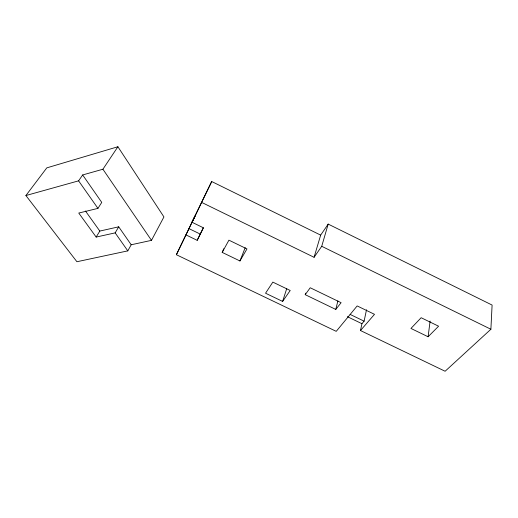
<?xml version="1.0" encoding="UTF-8"?>
<svg xmlns="http://www.w3.org/2000/svg" width="518" height="518" viewBox="0 0 518 518"><rect width="100%" height="100%" fill="white"/><g stroke="black" fill="none" stroke-linecap="round" stroke-linejoin="round"><path stroke-width="0.78" d="M366.504 309.764L364.109 321.166L361.933 323.698L360.483 330.536L445.117 371.257L490.889 329.254L492.1 305.063L328.185 224.093L320.661 235.12L314.076 257.297L201.554 202.35L211.707 181.527L320.661 235.12M428.108 336.758L438.591 326.21L421.147 317.715L410.955 328.444L428.108 336.758L430.102 321.082M305.659 293.149L305.212 294.677L335.768 309.421L337.898 300.88M314.076 257.297L321.723 246.296L328.185 224.093M282.621 301.418L290.209 290.488L272.837 282.116L265.546 293.22L282.621 301.418L286.745 288.552M223.763 248.737L222.203 252.402L239.938 260.962L245.215 247.643M360.483 330.536L374.501 314.329L357.167 305.931L336.227 331.352L176.385 254.72L185.923 234.881L197.19 240.326L203.27 227.771M197.19 240.326L203.464 227.823L191.99 222.254L201.554 202.35M185.923 234.881L195.04 215.993L191.99 222.254M211.707 181.527L176.385 254.72M151.483 240.352L163.934 216.932L117.897 146.743L46.788 167.871L25.9 195.539L76.917 261.732L127.804 250.867L131.196 244.768L151.483 240.352L102.914 169.231L117.897 146.743M222.203 252.402L228.924 240.171L246.969 248.918L239.938 260.962M102.914 169.231L82.666 174.954L101.748 202.402L97.947 208.378L78.762 213.047L96.154 237.069L115.158 232.873L118.719 226.819L131.196 244.768M96.154 237.069L99.825 231.067L118.719 226.819M25.9 195.539L78.6 180.84L82.666 174.954M305.212 294.677L310.224 287.755L341.103 302.693L335.768 309.421M350.097 314.4L364.109 321.166M347.377 316.679L361.933 323.698M188.973 228.619L200.136 234.026M321.723 246.296L490.889 329.254M85.451 211.001L99.825 231.067M78.6 180.84L97.947 208.378M115.158 232.873L127.804 250.867"/></g></svg>
